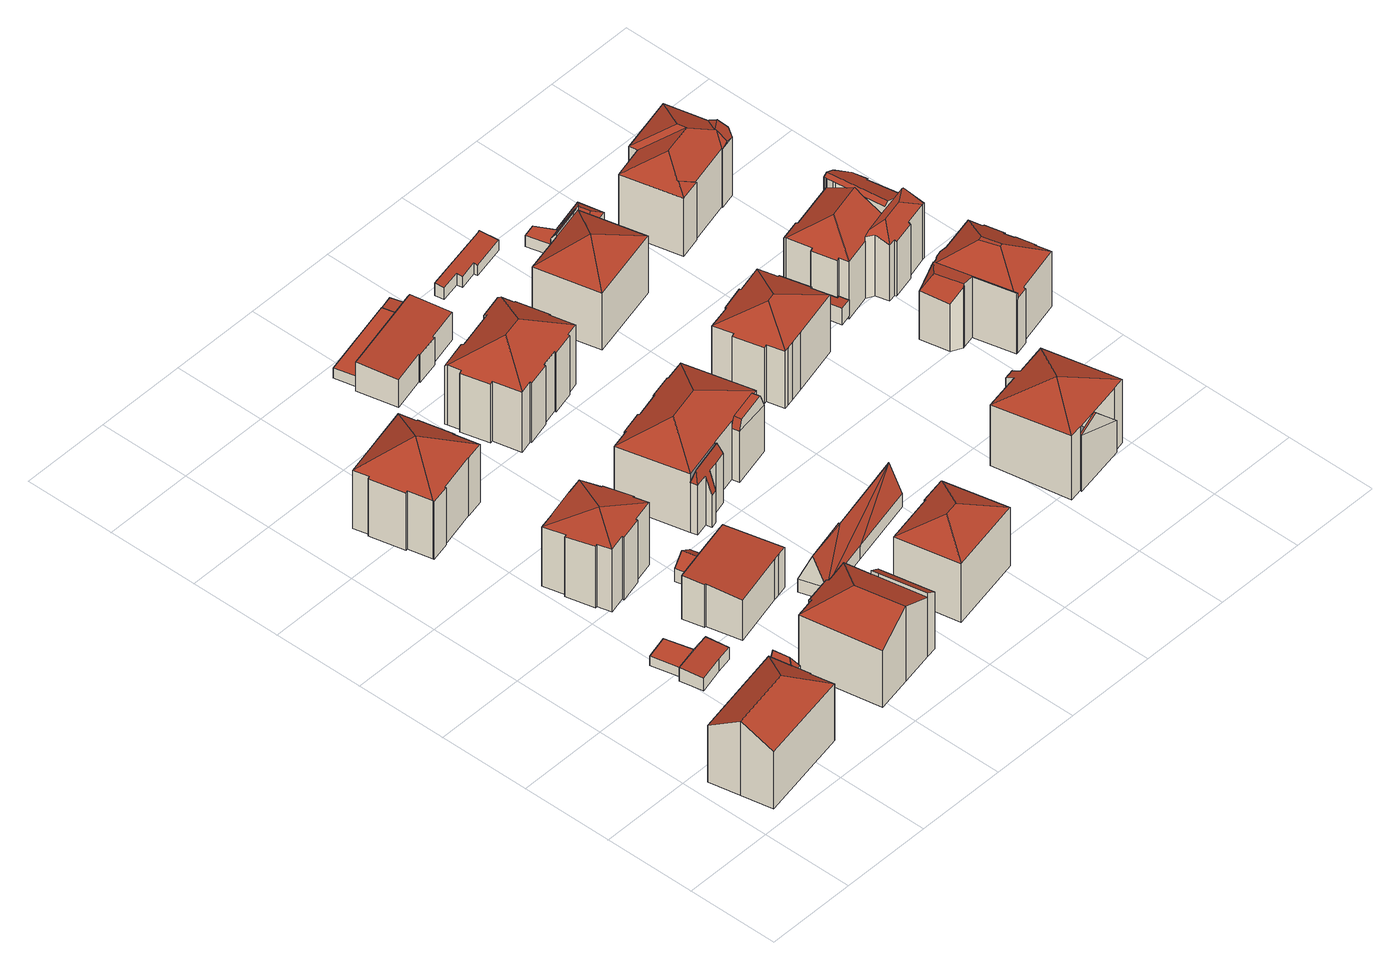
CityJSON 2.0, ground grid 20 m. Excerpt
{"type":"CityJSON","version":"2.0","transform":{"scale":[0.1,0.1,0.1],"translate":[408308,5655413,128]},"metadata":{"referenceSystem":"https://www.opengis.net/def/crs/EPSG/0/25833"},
"CityObjects":{
"building1":{"type":"Building","attributes":{"Dachtyp_tdc":"tdcHipAndGableRoof","Gemeindeschluessel":14612000,"Dachneigung":30.95,"QualitaetDacherkennung":58,"Geometrietyp2DReferenz":"3000","measuredHeight":18.2,"function":"31001_9998","roofType":"5000"},"geometry":[{"type":"Solid","lod":"2","boundaries":[[[[0,1,2,3]],[[1,4,5,2]],[[4,6,7,5]],[[6,8,9,7]],[[8,10,11,9]],[[10,12,13,11]],[[12,14,15,13]],[[14,16,17,15]],[[16,0,3,17]],[[12,10,8,6,4,1,18]],[[1,0,16,18]],[[16,14,12,18]],[[3,2,5,7,9,11,13,15,17]]]],"semantics":{"surfaces":[{"type":"WallSurface"},{"type":"RoofSurface"},{"type":"GroundSurface"}],"values":[[0,0,0,0,0,0,0,0,0,1,1,1,2]]}}]},
"building2":{"type":"Building","attributes":{"Dachtyp_tdc":"tdcFreeFormRoof","Gemeindeschluessel":14612000,"Dachneigung":61.49,"QualitaetDacherkennung":11,"Geometrietyp2DReferenz":"3000","measuredHeight":14.34,"function":"31001_9998","roofType":"5000"},"geometry":[{"type":"Solid","lod":"2","boundaries":[[[[19,20,21,2]],[[20,22,23,21]],[[22,24,7,23]],[[24,25,5,7]],[[25,19,2,5]],[[24,26,25]],[[26,24,22]],[[27,26,22,20]],[[27,20,19]],[[26,27,19,25]],[[2,21,23,7,5]]]],"semantics":{"surfaces":[{"type":"WallSurface"},{"type":"RoofSurface"},{"type":"GroundSurface"}],"values":[[0,0,0,0,0,1,1,1,0,1,2]]}}]},
"building3":{"type":"Building","attributes":{"Dachtyp_tdc":"tdcPolyFlatRoof","Gemeindeschluessel":14612000,"Dachneigung":0,"QualitaetDacherkennung":77,"Geometrietyp2DReferenz":"3000","measuredHeight":2.26,"function":"31001_9998","roofType":"1000"},"geometry":[{"type":"Solid","lod":"2","boundaries":[[[[28,29,30,31]],[[29,32,33,30]],[[32,34,35,33]],[[34,28,31,35]],[[34,32,29,28]],[[31,30,33,35]]]],"semantics":{"surfaces":[{"type":"WallSurface"},{"type":"RoofSurface"},{"type":"GroundSurface"}],"values":[[0,0,0,0,1,2]]}}]},
"building4":{"type":"Building","attributes":{"Dachtyp_tdc":"tdcPolyFlatRoof","Gemeindeschluessel":14612000,"Dachneigung":3.22,"QualitaetDacherkennung":68,"Geometrietyp2DReferenz":"3000","measuredHeight":3.27,"function":"31001_9998","roofType":"2100"},"geometry":[{"type":"Solid","lod":"2","boundaries":[[[[36,37,38,39]],[[37,40,41,38]],[[40,42,31,41]],[[42,43,44,31]],[[43,45,46,44]],[[45,47,48,46]],[[47,49,50,48]],[[49,36,39,50]],[[49,47,45,43,42,40,37,36]],[[39,38,41,31,44,46,48,50]]]],"semantics":{"surfaces":[{"type":"WallSurface"},{"type":"RoofSurface"},{"type":"GroundSurface"}],"values":[[0,0,0,0,0,0,0,0,1,2]]}}]},
"building5":{"type":"Building","attributes":{"Gemeindeschluessel":14612000,"Geometrietyp2DReferenz":"3000","function":"31001_9998","roofType":"9999"},"children":["building5-1","building5-2"]},
"building5-1":{"type":"BuildingPart","attributes":{"Dachtyp_tdc":"tdcPolyFlatRoof","Dachneigung":32.74,"QualitaetDacherkennung":41,"Geometrietyp2DReferenz":"3000","measuredHeight":15.56,"roofType":"2100"},"parents":["building5"],"geometry":[{"type":"MultiSurface","lod":"2","boundaries":[[[51,52,53,54,55]],[[56,57,58,59,60]],[[57,51,55,58]],[[57,56,52,51]],[[55,54,59,58]]],"semantics":{"surfaces":[{"type":"WallSurface"},{"type":"RoofSurface"},{"type":"GroundSurface"}],"values":[0,0,0,1,2]}}]},
"building5-2":{"type":"BuildingPart","attributes":{"Dachtyp_tdc":"tdcHipAndGableRoof","Dachneigung":29.36,"QualitaetDacherkennung":46,"Geometrietyp2DReferenz":"3000","measuredHeight":18.36,"roofType":"5000"},"parents":["building5"],"geometry":[{"type":"MultiSurface","lod":"2","boundaries":[[[61,62,63,64]],[[62,65,66,63]],[[65,67,68,66]],[[67,69,70,68]],[[69,71,72,70]],[[71,73,74,72]],[[73,75,76,74]],[[75,60,59,76]],[[53,61,64,54]],[[75,73,71,69,67,65,77]],[[65,62,61,77]],[[61,53,60,75,77]],[[64,63,66,68,70,72,74,76,59,54]]],"semantics":{"surfaces":[{"type":"WallSurface"},{"type":"RoofSurface"},{"type":"GroundSurface"}],"values":[0,0,0,0,0,0,0,0,0,1,1,1,2]}}]},
"building6":{"type":"Building","attributes":{"Gemeindeschluessel":14612000,"Geometrietyp2DReferenz":"3000","function":"31001_9998","roofType":"9999"},"children":["building6-1","building6-2"]},
"building6-1":{"type":"BuildingPart","attributes":{"Dachtyp_tdc":"tdcFreeFormRoof","Dachneigung":62.35,"QualitaetDacherkennung":6,"Geometrietyp2DReferenz":"3000","measuredHeight":10.61,"roofType":"5000"},"parents":["building6"],"geometry":[{"type":"MultiSurface","lod":"2","boundaries":[[[78,79,80,81]],[[79,82,83,80]],[[84,78,81,85]],[[82,79,86]],[[79,78,87,86]],[[78,84,87]],[[84,82,86,87]],[[81,80,83,85]]],"semantics":{"surfaces":[{"type":"WallSurface"},{"type":"RoofSurface"},{"type":"GroundSurface"}],"values":[0,0,0,1,1,1,1,2]}}]},
"building6-2":{"type":"BuildingPart","attributes":{"Dachtyp_tdc":"tdcTentRoof","Dachneigung":18.76,"QualitaetDacherkennung":50,"Geometrietyp2DReferenz":"3000","measuredHeight":17.16,"roofType":"3500"},"parents":["building6"],"geometry":[{"type":"MultiSurface","lod":"2","boundaries":[[[88,89,90,91]],[[89,92,93,90]],[[92,94,95,93]],[[94,96,97,95]],[[96,98,99,97]],[[98,100,101,99]],[[100,102,103,101]],[[102,104,105,103]],[[104,106,107,105]],[[106,108,109,107]],[[108,110,111,109]],[[110,112,113,111]],[[112,114,85,113]],[[114,84,85]],[[115,116,117,83]],[[116,118,119,117]],[[118,120,121,119]],[[120,88,91,121]],[[102,100,98,96,94,92,122]],[[112,110,108,106,104,102,122]],[[116,115,114,112,122]],[[92,89,88,120,118,116,122]],[[91,90,93,95,97,99,101,103,105,107,109,111,113,85,83,117,119,121]]],"semantics":{"surfaces":[{"type":"WallSurface"},{"type":"RoofSurface"},{"type":"GroundSurface"}],"values":[0,0,0,0,0,0,0,0,0,0,0,0,0,0,0,0,0,0,1,1,1,1,2]}}]},
"building7":{"type":"Building","attributes":{"Dachtyp_tdc":"tdcTentRoof","Gemeindeschluessel":14612000,"Dachneigung":31.93,"QualitaetDacherkennung":64,"Geometrietyp2DReferenz":"3000","measuredHeight":19.73,"function":"31001_9998","roofType":"3500"},"geometry":[{"type":"Solid","lod":"2","boundaries":[[[[123,124,125,126]],[[124,127,128,125]],[[127,129,130,128]],[[129,131,132,130]],[[131,133,134,132]],[[133,135,136,134]],[[135,137,138,136]],[[137,139,140,138]],[[139,141,142,140]],[[141,143,144,142]],[[143,145,146,144]],[[145,147,148,146]],[[147,149,150,148]],[[149,151,152,150]],[[151,153,154,152]],[[153,155,156,154]],[[155,123,126,156]],[[131,129,127,124,123,155,157]],[[143,141,139,137,135,133,131,157]],[[153,151,149,147,145,143,157]],[[155,153,157]],[[126,125,128,130,132,134,136,138,140,142,144,146,148,150,152,154,156]]]],"semantics":{"surfaces":[{"type":"WallSurface"},{"type":"RoofSurface"},{"type":"GroundSurface"}],"values":[[0,0,0,0,0,0,0,0,0,0,0,0,0,0,0,0,0,1,1,1,1,2]]}}]},
"building8":{"type":"Building","attributes":{"Dachtyp_tdc":"tdcPolyFlatRoof","Gemeindeschluessel":14612000,"Dachneigung":3.44,"QualitaetDacherkennung":75,"Geometrietyp2DReferenz":"3000","measuredHeight":10.72,"function":"31001_9998","roofType":"2100"},"geometry":[{"type":"Solid","lod":"2","boundaries":[[[[158,159,160,161]],[[159,162,163,160]],[[162,164,165,163]],[[164,166,167,165]],[[166,168,169,167]],[[168,170,171,169]],[[170,172,173,171]],[[172,174,175,173]],[[174,176,177,175]],[[176,158,161,177]],[[176,174,172,170,168,166,164,162,159,158]],[[161,160,163,165,167,169,171,173,175,177]]]],"semantics":{"surfaces":[{"type":"WallSurface"},{"type":"RoofSurface"},{"type":"GroundSurface"}],"values":[[0,0,0,0,0,0,0,0,0,0,1,2]]}}]},
"building9":{"type":"Building","attributes":{"Dachtyp_tdc":"tdcGableRoof","Gemeindeschluessel":14612000,"Dachneigung":37.37,"QualitaetDacherkennung":10,"Geometrietyp2DReferenz":"3000","measuredHeight":5.4,"function":"31001_9998","roofType":"3100"},"geometry":[{"type":"Solid","lod":"2","boundaries":[[[[178,179,180,181]],[[179,182,183,180]],[[182,184,185,183]],[[184,178,181,185]],[[182,179,186]],[[178,184,187]],[[179,178,187,186]],[[184,182,186,187]],[[181,180,183,185]]]],"semantics":{"surfaces":[{"type":"WallSurface"},{"type":"RoofSurface"},{"type":"GroundSurface"}],"values":[[0,0,0,0,0,0,1,1,2]]}}]},
"building10":{"type":"Building","attributes":{"Dachtyp_tdc":"tdcFreeFormRoof","Gemeindeschluessel":14612000,"Dachneigung":67.33,"QualitaetDacherkennung":5,"Geometrietyp2DReferenz":"3000","measuredHeight":10,"function":"31001_9998","roofType":"5000"},"geometry":[{"type":"Solid","lod":"2","boundaries":[[[[188,189,190,191]],[[189,192,193,190]],[[192,194,195,193]],[[194,196,197,195]],[[196,198,199,197]],[[198,200,201,199]],[[200,202,203,201]],[[202,204,205,203]],[[204,188,191,205]],[[206,207,208]],[[204,207,206]],[[204,209,207]],[[202,209,204]],[[209,202,200]],[[209,200,198]],[[207,209,198,196]],[[208,207,196,194]],[[194,206,208]],[[192,206,194]],[[189,206,192]],[[206,189,188]],[[206,188,204]],[[191,190,193,195,197,199,201,203,205]]]],"semantics":{"surfaces":[{"type":"WallSurface"},{"type":"RoofSurface"},{"type":"GroundSurface"}],"values":[[0,0,0,0,0,0,0,0,0,1,1,1,1,1,0,1,1,1,1,1,1,0,2]]}}]},
"building11":{"type":"Building","attributes":{"Dachtyp_tdc":"tdcHipRoof","Gemeindeschluessel":14612000,"Dachneigung":22.7,"QualitaetDacherkennung":65,"Geometrietyp2DReferenz":"3000","measuredHeight":17.43,"function":"31001_9998","roofType":"3200"},"geometry":[{"type":"Solid","lod":"2","boundaries":[[[[210,211,212,213]],[[211,214,215,212]],[[214,216,217,215]],[[216,218,219,217]],[[218,220,221,219]],[[220,222,223,221]],[[222,210,213,223]],[[214,211,224]],[[218,216,225]],[[211,210,222,220,218,225,224]],[[216,214,224,225]],[[213,212,215,217,219,221,223]]]],"semantics":{"surfaces":[{"type":"WallSurface"},{"type":"RoofSurface"},{"type":"GroundSurface"}],"values":[[0,0,0,0,0,0,0,1,1,1,1,2]]}}]},
"building12":{"type":"Building","attributes":{"Gemeindeschluessel":14612000,"Geometrietyp2DReferenz":"3000","function":"31001_9998","roofType":"9999"},"children":["building12-1","building12-2","building12-3"]},
"building12-1":{"type":"BuildingPart","attributes":{"Dachtyp_tdc":"tdcCutGableRoof","Dachneigung":0.017,"QualitaetDacherkennung":24,"Geometrietyp2DReferenz":"3000","measuredHeight":14.91,"roofType":"9999"},"parents":["building12"],"geometry":[{"type":"MultiSurface","lod":"2","boundaries":[[[226,227,228,229]],[[227,230,231,228]],[[230,232,233,231]],[[227,226,234,235,236]],[[230,227,236,237]],[[232,230,237,238,239]],[[237,236,235,238]],[[229,228,231,233]]],"semantics":{"surfaces":[{"type":"WallSurface"},{"type":"RoofSurface"},{"type":"GroundSurface"}],"values":[0,0,0,1,0,1,1,2]}}]},
"building12-2":{"type":"BuildingPart","attributes":{"Dachtyp_tdc":"tdcHipRoof","Dachneigung":28.35,"QualitaetDacherkennung":51,"Geometrietyp2DReferenz":"3000","measuredHeight":18.24,"roofType":"3200"},"parents":["building12"],"geometry":[{"type":"MultiSurface","lod":"2","boundaries":[[[240,241,242,243]],[[241,244,245,242]],[[244,246,247,245]],[[246,248,249,247]],[[248,250,251,249]],[[250,252,253,251]],[[252,254,226,229,253]],[[255,256,257,258,233,232]],[[259,260,261,262,263]],[[260,264,265,261]],[[264,266,267,265]],[[266,240,243,267]],[[260,259,268]],[[254,252,269]],[[259,256,255,239,234,254,269,268]],[[252,250,248,246,244,241,240,266,264,260,268,269]],[[243,242,245,247,249,251,253,229,233,258,262,261,265,267]]],"semantics":{"surfaces":[{"type":"WallSurface"},{"type":"RoofSurface"},{"type":"GroundSurface"}],"values":[0,0,0,0,0,0,0,0,0,0,0,0,1,1,1,1,2]}}]},
"building12-3":{"type":"BuildingPart","attributes":{"Dachtyp_tdc":"tdcFreeFormRoof","Dachneigung":74.29,"QualitaetDacherkennung":25,"Geometrietyp2DReferenz":"3000","measuredHeight":15.08,"roofType":"5000"},"parents":["building12"],"geometry":[{"type":"MultiSurface","lod":"2","boundaries":[[[270,271,272,273]],[[271,274,275,272]],[[274,276,277,275]],[[276,278,279,277]],[[278,280,281,279]],[[280,263,262,281]],[[257,282,283,258]],[[282,270,273,283]],[[263,280,284]],[[280,278,276,274,271,270,282,285,284]],[[282,257,285]],[[257,263,284,285]],[[273,272,275,277,279,281,262,258,283]]],"semantics":{"surfaces":[{"type":"WallSurface"},{"type":"RoofSurface"},{"type":"GroundSurface"}],"values":[0,0,0,0,0,0,0,0,1,1,1,1,2]}}]},
"building13":{"type":"Building","attributes":{"Dachtyp_tdc":"tdcHipRoof","Gemeindeschluessel":14612000,"Dachneigung":29.51,"QualitaetDacherkennung":53,"Geometrietyp2DReferenz":"3000","measuredHeight":19.03,"function":"31001_9998","roofType":"3200"},"geometry":[{"type":"Solid","lod":"2","boundaries":[[[[286,287,288,289]],[[287,290,291,288]],[[290,292,293,291]],[[292,294,295,293]],[[294,296,297,295]],[[296,298,299,297]],[[298,300,301,299]],[[300,302,303,301]],[[302,304,305,303]],[[304,306,307,305]],[[306,308,309,307]],[[308,310,311,309]],[[304,302,300,298,296,294,312]],[[313,314,315,316,317,318,319]],[[294,292,290,287,286,320,321,322,323,313,319,312]],[[318,324,325,326,310,308,306,304,312,319]],[[311,327,328,329,330,331,332,333,334,335,336,337,338,339,289,288,291,293,295,297,299,301,303,305,307,309]],[[310,326,327,311]],[[326,325,328,327]],[[325,324,329,328]],[[324,318,330,329]],[[318,317,331,330]],[[317,316,332,331]],[[316,315,333,332]],[[315,314,334,333]],[[314,313,335,334]],[[313,323,336,335]],[[323,322,337,336]],[[322,321,338,337]],[[321,320,339,338]],[[320,286,289,339]]]],"semantics":{"surfaces":[{"type":"WallSurface"},{"type":"RoofSurface"},{"type":"GroundSurface"}],"values":[[0,0,0,0,0,0,0,0,0,0,0,0,1,1,1,1,2,0,0,0,0,0,0,0,0,0,0,0,0,0,0]]}}]},
"building14":{"type":"Building","attributes":{"Dachtyp_tdc":"tdcPolyFlatRoof","Gemeindeschluessel":14612000,"Dachneigung":2.67,"QualitaetDacherkennung":52,"Geometrietyp2DReferenz":"3000","measuredHeight":7.2,"function":"31001_9998","roofType":"2100"},"geometry":[{"type":"Solid","lod":"2","boundaries":[[[[340,341,342,343]],[[341,344,345,342]],[[344,346,347,345]],[[346,348,349,347]],[[348,350,351,349]],[[348,346,344,341,340,352,353,354,355,350]],[[351,356,357,358,359,343,342,345,347,349]],[[350,355,356,351]],[[355,354,357,356]],[[354,353,358,357]],[[353,352,359,358]],[[352,340,343,359]]]],"semantics":{"surfaces":[{"type":"WallSurface"},{"type":"RoofSurface"},{"type":"GroundSurface"}],"values":[[0,0,0,0,0,1,2,0,0,0,0,0]]}}]},
"building15":{"type":"Building","attributes":{"Dachtyp_tdc":"tdcPolyFlatRoof","Gemeindeschluessel":14612000,"Dachneigung":2.77,"QualitaetDacherkennung":76,"Geometrietyp2DReferenz":"3000","measuredHeight":2.63,"function":"31001_9998","roofType":"2100"},"geometry":[{"type":"Solid","lod":"2","boundaries":[[[[360,361,362,363]],[[361,364,365,362]],[[364,366,367,365]],[[366,360,363,367]],[[366,364,361,360]],[[363,362,365,367]]]],"semantics":{"surfaces":[{"type":"WallSurface"},{"type":"RoofSurface"},{"type":"GroundSurface"}],"values":[[0,0,0,0,1,2]]}}]},
"building16":{"type":"Building","attributes":{"Dachtyp_tdc":"tdcPolyFlatRoof","Gemeindeschluessel":14612000,"Dachneigung":2.94,"QualitaetDacherkennung":83,"Geometrietyp2DReferenz":"3000","measuredHeight":2.66,"function":"31001_9998","roofType":"2100"},"geometry":[{"type":"Solid","lod":"2","boundaries":[[[[366,368,365,367]],[[368,369,370,365]],[[369,371,372,370]],[[371,373,374,372]],[[373,366,367,374]],[[373,371,369,368,366]],[[367,365,370,372,374]]]],"semantics":{"surfaces":[{"type":"WallSurface"},{"type":"RoofSurface"},{"type":"GroundSurface"}],"values":[[0,0,0,0,0,1,2]]}}]},
"building17":{"type":"Building","attributes":{"Dachtyp_tdc":"tdcPolyFlatRoof","Gemeindeschluessel":14612000,"Dachneigung":7.98,"QualitaetDacherkennung":61,"Geometrietyp2DReferenz":"3000","measuredHeight":3.06,"function":"31001_9998","roofType":"2100"},"geometry":[{"type":"Solid","lod":"2","boundaries":[[[[375,376,377,378]],[[376,379,380,377]],[[379,381,382,380]],[[381,383,384,382]],[[383,385,386,384]],[[385,387,388,386]],[[387,389,390,388]],[[389,391,392,390]],[[391,393,394,392]],[[393,375,378,394]],[[393,391,389,387,385,383,381,379,376,375]],[[378,377,380,382,384,386,388,390,392,394]]]],"semantics":{"surfaces":[{"type":"WallSurface"},{"type":"RoofSurface"},{"type":"GroundSurface"}],"values":[[0,0,0,0,0,0,0,0,0,0,1,2]]}}]},
"building18":{"type":"Building","attributes":{"Gemeindeschluessel":14612000,"Geometrietyp2DReferenz":"3000","function":"31001_9998","roofType":"9999"},"children":["building18-1","building18-2"]},
"building18-1":{"type":"BuildingPart","attributes":{"Dachtyp_tdc":"tdcTentRoof","Dachneigung":29.77,"QualitaetDacherkennung":50,"Geometrietyp2DReferenz":"3000","measuredHeight":18.13,"roofType":"3500"},"parents":["building18"],"geometry":[{"type":"MultiSurface","lod":"2","boundaries":[[[395,396,397,398]],[[396,399,400,397]],[[399,401,402,400]],[[403,395,398,404]],[[395,403,405]],[[396,395,405]],[[399,396,405]],[[403,401,399,405]],[[398,397,400,402,404]]],"semantics":{"surfaces":[{"type":"WallSurface"},{"type":"RoofSurface"},{"type":"GroundSurface"}],"values":[0,0,0,0,1,1,1,1,2]}}]},
"building18-2":{"type":"BuildingPart","attributes":{"Dachtyp_tdc":"tdcPolyFlatRoof","Dachneigung":58.97,"QualitaetDacherkennung":17,"Geometrietyp2DReferenz":"3000","measuredHeight":14.84,"roofType":"2100"},"parents":["building18"],"geometry":[{"type":"MultiSurface","lod":"2","boundaries":[[[406,407,408,402,401]],[[407,409,410,408]],[[409,411,403,404,410]],[[411,409,407,406]],[[402,408,410,404]]],"semantics":{"surfaces":[{"type":"WallSurface"},{"type":"RoofSurface"},{"type":"GroundSurface"}],"values":[0,0,0,1,2]}}]},
"building19":{"type":"Building","attributes":{"Dachtyp_tdc":"tdcHipRoof","Gemeindeschluessel":14612000,"Dachneigung":25.61,"QualitaetDacherkennung":62,"Geometrietyp2DReferenz":"3000","measuredHeight":17.4,"function":"31001_9998","roofType":"3200"},"geometry":[{"type":"Solid","lod":"2","boundaries":[[[[412,413,414,415]],[[413,416,417,414]],[[416,418,419,417]],[[418,420,421,419]],[[420,422,423,421]],[[422,424,425,423]],[[424,426,427,425]],[[426,428,429,427]],[[428,430,431,429]],[[430,432,433,431]],[[432,434,435,433]],[[434,436,437,435]],[[436,438,439,437]],[[438,440,441,439]],[[440,442,443,441]],[[442,444,445,443]],[[444,446,447,445]],[[446,448,449,447]],[[448,412,415,449]],[[444,442,440,438,436,434,450]],[[426,424,422,420,418,416,451]],[[434,432,430,428,426,451,450]],[[416,413,412,448,446,444,450,451]],[[415,414,417,419,421,423,425,427,429,431,433,435,437,439,441,443,445,447,449]]]],"semantics":{"surfaces":[{"type":"WallSurface"},{"type":"RoofSurface"},{"type":"GroundSurface"}],"values":[[0,0,0,0,0,0,0,0,0,0,0,0,0,0,0,0,0,0,0,1,1,1,1,2]]}}]},
"building20":{"type":"Building","attributes":{"Gemeindeschluessel":14612000,"Geometrietyp2DReferenz":"3000","function":"31001_9998","roofType":"9999"},"children":["building20-1","building20-2"]},
"building20-1":{"type":"BuildingPart","attributes":{"Dachtyp_tdc":"tdcTentRoof","Dachneigung":26.75,"QualitaetDacherkennung":45,"Geometrietyp2DReferenz":"3000","measuredHeight":19.16,"roofType":"3500"},"parents":["building20"],"geometry":[{"type":"MultiSurface","lod":"2","boundaries":[[[452,453,454,455]],[[453,456,457,454]],[[456,458,459,457]],[[458,460,461,459]],[[460,462,463,461]],[[462,464,465,463]],[[464,466,465]],[[467,468,469]],[[467,470,471,468]],[[470,472,473,471]],[[472,452,455,473]],[[460,458,456,453,452,472,474]],[[462,460,474]],[[470,467,464,462,474]],[[472,470,474]],[[455,454,457,459,461,463,465,468,471,473]]],"semantics":{"surfaces":[{"type":"WallSurface"},{"type":"RoofSurface"},{"type":"GroundSurface"}],"values":[0,0,0,0,0,0,0,0,0,0,0,1,1,1,1,2]}}]},
"building20-2":{"type":"BuildingPart","attributes":{"Dachtyp_tdc":"tdcGableRoof","Dachneigung":46.56,"QualitaetDacherkennung":3,"Geometrietyp2DReferenz":"3000","measuredHeight":15.4,"roofType":"3100"},"parents":["building20"],"geometry":[{"type":"MultiSurface","lod":"2","boundaries":[[[466,475,476,465]],[[475,477,478,476]],[[477,469,468,478]],[[477,475,479]],[[475,466,480,479]],[[469,477,479,480]],[[465,476,478,468]]],"semantics":{"surfaces":[{"type":"WallSurface"},{"type":"RoofSurface"},{"type":"GroundSurface"}],"values":[0,0,0,0,1,1,2]}}]},
"building21":{"type":"Building","attributes":{"Dachtyp_tdc":"tdcPolyFlatRoof","Gemeindeschluessel":14612000,"Dachneigung":0,"QualitaetDacherkennung":54,"Geometrietyp2DReferenz":"3000","measuredHeight":2.69,"function":"31001_9998","roofType":"1000"},"geometry":[{"type":"Solid","lod":"2","boundaries":[[[[481,482,483,484]],[[482,485,486,483]],[[485,487,488,486]],[[487,489,490,488]],[[489,481,484,490]],[[489,487,485,482,481]],[[484,483,486,488,490]]]],"semantics":{"surfaces":[{"type":"WallSurface"},{"type":"RoofSurface"},{"type":"GroundSurface"}],"values":[[0,0,0,0,0,1,2]]}}]},
"building22":{"type":"Building","attributes":{"Dachtyp_tdc":"tdcPolyFlatRoof","Gemeindeschluessel":14612000,"Dachneigung":4.1,"QualitaetDacherkennung":64,"Geometrietyp2DReferenz":"3000","measuredHeight":4.14,"function":"31001_9998","roofType":"2100"},"geometry":[{"type":"Solid","lod":"2","boundaries":[[[[491,492,493,494]],[[492,495,496,493]],[[495,497,498,496]],[[497,499,500,498]],[[499,501,502,500]],[[501,491,494,502]],[[501,499,497,495,492,491]],[[494,493,496,498,500,502]]]],"semantics":{"surfaces":[{"type":"WallSurface"},{"type":"RoofSurface"},{"type":"GroundSurface"}],"values":[[0,0,0,0,0,0,1,2]]}}]},
"building23":{"type":"Building","attributes":{"Dachtyp_tdc":"tdcHipRoof","Gemeindeschluessel":14612000,"Dachneigung":12.99,"QualitaetDacherkennung":21,"Geometrietyp2DReferenz":"3000","measuredHeight":4.55,"function":"31001_9998","roofType":"3200"},"geometry":[{"type":"Solid","lod":"2","boundaries":[[[[503,489,504,505]],[[489,487,506,504]],[[487,507,508,506]],[[507,509,510,508]],[[509,503,505,510]],[[507,487,511]],[[503,509,512]],[[487,489,503,512,511]],[[509,507,511,512]],[[505,504,506,508,510]]]],"semantics":{"surfaces":[{"type":"WallSurface"},{"type":"RoofSurface"},{"type":"GroundSurface"}],"values":[[0,0,0,0,0,1,1,1,1,2]]}}]},
"building24":{"type":"Building","attributes":{"Gemeindeschluessel":14612000,"Geometrietyp2DReferenz":"3000","function":"31001_9998","roofType":"9999"},"children":["building24-1","building24-2"]},
"building24-1":{"type":"BuildingPart","attributes":{"Dachtyp_tdc":"tdcFreeFormRoof","Dachneigung":59.38,"QualitaetDacherkennung":23,"Geometrietyp2DReferenz":"3000","measuredHeight":15.33,"roofType":"5000"},"parents":["building24"],"geometry":[{"type":"MultiSurface","lod":"2","boundaries":[[[513,514,515,516]],[[514,517,518,515]],[[517,519,520,518]],[[519,521,522,520]],[[521,523,524,522]],[[523,525,526,524]],[[525,527,528,526]],[[527,529,530,531,528]],[[532,513,516,533,534]],[[527,525,523,535]],[[523,521,519,517,535]],[[517,514,513,532,529,527,535]],[[516,515,518,520,522,524,526,528,531,536,533]]],"semantics":{"surfaces":[{"type":"WallSurface"},{"type":"RoofSurface"},{"type":"GroundSurface"}],"values":[0,0,0,0,0,0,0,0,0,1,1,1,2]}}]},
"building24-2":{"type":"BuildingPart","attributes":{"Dachtyp_tdc":"tdcCutTentRoof","Dachneigung":32.64,"QualitaetDacherkennung":55,"Geometrietyp2DReferenz":"3000","measuredHeight":17.62,"roofType":"9999"},"parents":["building24"],"geometry":[{"type":"MultiSurface","lod":"2","boundaries":[[[537,538,539,540]],[[538,541,542,539]],[[541,543,544,542]],[[543,545,546,544]],[[545,547,548,546]],[[547,549,550,548]],[[549,551,552,550]],[[551,553,554,552]],[[553,555,556,554]],[[555,557,558,556]],[[557,559,560,558]],[[559,561,562,560]],[[561,563,564,562]],[[563,565,566,564]],[[565,567,568,566]],[[567,534,533,568]],[[530,569,570,531]],[[569,537,540,570]],[[545,543,541,538,537,569,571,572]],[[563,561,559,557,555,553,551,549,547,545,572,573]],[[574,534,567,565,563,573,575]],[[569,530,574,575,571]],[[575,573,572,571]],[[540,539,542,544,546,548,550,552,554,556,558,560,562,564,566,568,533,536,531,570]]],"semantics":{"surfaces":[{"type":"WallSurface"},{"type":"RoofSurface"},{"type":"GroundSurface"}],"values":[0,0,0,0,0,0,0,0,0,0,0,0,0,0,0,0,0,0,1,1,1,1,1,2]}}]},
"building25":{"type":"Building","attributes":{"Gemeindeschluessel":14612000,"Geometrietyp2DReferenz":"3000","function":"31001_9998","roofType":"9999"},"children":["building25-1","building25-2","building25-3"]},
"building25-1":{"type":"BuildingPart","attributes":{"Dachtyp_tdc":"tdcFreeFormRoof","Dachneigung":28.6,"QualitaetDacherkennung":40,"Geometrietyp2DReferenz":"3000","measuredHeight":17.03,"roofType":"5000"},"parents":["building25"],"geometry":[{"type":"MultiSurface","lod":"2","boundaries":[[[576,577,578,579]],[[577,580,581,578]],[[580,582,583,581]],[[582,584,585,583]],[[584,586,587,585]],[[586,588,589,587]],[[588,590,591,589]],[[590,592,593,591]],[[592,594,595,593]],[[596,576,579,597,598]],[[599,600,601,594,592,590,588,586,584,582,580,577]],[[577,576,596,602,603,604,605,599]],[[579,578,581,583,585,587,589,591,593,595,606,607,608,609,597]]],"semantics":{"surfaces":[{"type":"WallSurface"},{"type":"RoofSurface"},{"type":"GroundSurface"}],"values":[0,0,0,0,0,0,0,0,0,0,1,1,2]}}]},
"building25-2":{"type":"BuildingPart","attributes":{"Dachtyp_tdc":"tdcHipAndGableRoof","Dachneigung":28.58,"QualitaetDacherkennung":63,"Geometrietyp2DReferenz":"3000","measuredHeight":17.52,"roofType":"5000"},"parents":["building25"],"geometry":[{"type":"MultiSurface","lod":"2","boundaries":[[[610,598,597,611]],[[612,613,614,615]],[[613,616,617,614]],[[616,618,619,617]],[[618,620,621,619]],[[620,622,623,621]],[[622,624,625,623]],[[624,626,627,625]],[[626,628,629,627]],[[628,610,611,629]],[[624,622,620,618,616,613,630]],[[613,612,631,632,604,633,630]],[[633,602,598,610,628,626,624,630]],[[611,597,609,608,634,615,614,617,619,621,623,625,627,629]]],"semantics":{"surfaces":[{"type":"WallSurface"},{"type":"RoofSurface"},{"type":"GroundSurface"}],"values":[0,0,0,0,0,0,0,0,0,0,1,1,1,2]}}]},
"building25-3":{"type":"BuildingPart","attributes":{"Dachtyp_tdc":"tdcHipRoof","Dachneigung":40.3,"QualitaetDacherkennung":27,"Geometrietyp2DReferenz":"3000","measuredHeight":16.09,"roofType":"3200"},"parents":["building25"],"geometry":[{"type":"MultiSurface","lod":"2","boundaries":[[[635,636,637,638]],[[636,639,640,637]],[[639,641,642,640]],[[641,643,612,615,642]],[[644,645,646,595,594]],[[645,647,648,646]],[[647,649,650,648]],[[649,651,652,650]],[[651,635,638,652]],[[653,643,641,639,654]],[[647,645,644,655,656]],[[639,636,635,651,649,647,656,654]],[[655,600,657,658,653,654,656]],[[638,637,640,642,615,634,608,607,606,595,646,648,650,652]]],"semantics":{"surfaces":[{"type":"WallSurface"},{"type":"RoofSurface"},{"type":"GroundSurface"}],"values":[0,0,0,0,0,0,0,0,0,1,1,1,1,2]}}]},
"building26":{"type":"Building","attributes":{"Dachtyp_tdc":"tdcFreeFormRoof","Gemeindeschluessel":14612000,"Dachneigung":26.1,"QualitaetDacherkennung":68,"Geometrietyp2DReferenz":"3000","measuredHeight":17.41,"function":"31001_9998","roofType":"5000"},"geometry":[{"type":"Solid","lod":"2","boundaries":[[[[659,660,661,662]],[[663,664,659,662,665]],[[666,667,663,665,668]],[[669,670,671,672,673,674,675,676,677,678,679,680,681]],[[665,662,670,669]],[[662,661,671,670]],[[661,682,672,671]],[[682,683,673,672]],[[683,684,674,673]],[[684,685,675,674]],[[685,686,676,675]],[[686,687,677,676]],[[687,688,678,677]],[[688,689,679,678]],[[689,690,680,679]],[[690,668,681,680]],[[668,665,669,681]],[[666,668,690]],[[667,666,690,689]],[[691,692,693,664,663,667,689,688]],[[694,691,688,687]],[[694,687,686]],[[695,692,691,694,686,685]],[[695,685,684]],[[693,692,695,684,683]],[[660,659,664,693,683,682]],[[660,682,661]]]],"semantics":{"surfaces":[{"type":"RoofSurface"},{"type":"GroundSurface"},{"type":"WallSurface"}],"values":[[0,0,0,1,2,2,2,2,2,2,2,2,2,2,2,2,2,0,0,0,0,2,0,2,0,0,0]]}}]}
},
"vertices":[
[0,140,183],[208,180,183],[208,180,43],[0,140,43],[217,131,183],[217,131,43],[219,132,181],[219,132,43],[226,95,181],[226,95,43],[223,94,183],[223,94,43],[233,44,183],[233,44,43],[27,5,183],[27,5,43],[14,73,225],[14,73,43],[152,100,225],
[208,180,160],[236,185,160],[236,185,43],[245,137,160],[245,137,43],[219,132,160],[217,131,160],[228,148,186],[222,183,186],
[176,361,61],[161,425,61],[161,425,38],[176,361,38],[212,438,61],[212,438,38],[228,375,61],[228,375,38],
[232,323,68],[177,309,68],[177,309,38],[232,323,38],[167,359,71],[167,359,38],[176,361,71],[222,371,71],[222,371,38],[237,374,71],[237,374,38],[258,378,71],[258,378,38],[268,330,68],[268,330,38],
[538,77,175],[515,73,191],[515,73,180],[515,73,35],[538,77,35],[492,189,190],[515,193,175],[515,193,35],[492,189,35],[492,189,181],
[440,59,219],[362,44,174],[362,44,35],[440,59,35],[330,218,175],[330,218,35],[374,226,176],[374,226,35],[373,232,173],[373,232,35],[431,243,175],[431,243,35],[432,236,179],[432,236,35],[481,246,181],[481,246,35],[419,164,219],
[232,737,118],[301,753,118],[301,753,20],[232,737,20],[303,746,118],[303,746,20],[234,729,118],[234,729,20],[298,749,126],[237,734,126],
[367,648,170],[363,647,172],[363,647,20],[367,648,20],[370,615,174],[370,615,20],[322,603,174],[322,603,20],[322,599,173],[322,599,20],[272,587,173],[272,587,20],[271,591,174],[271,591,20],[234,582,174],[234,582,20],[227,612,172],[227,612,20],[222,611,171],[222,611,20],[207,672,166],[207,672,20],[212,673,168],[212,673,20],[200,721,165],[200,721,20],[234,729,165],[303,746,165],[337,754,165],[337,754,20],[348,710,168],[348,710,20],[352,711,166],[352,711,20],[287,661,191],
[258,1076,163],[263,1077,160],[263,1077,21],[258,1076,21],[280,1003,160],[280,1003,21],[276,1003,163],[276,1003,21],[288,949,163],[288,949,21],[248,940,163],[248,940,21],[247,941,164],[247,941,21],[163,921,163],[163,921,21],[164,919,162],[164,919,21],[122,910,162],[122,910,21],[121,912,164],[121,912,21],[110,964,164],[110,964,21],[106,963,161],[106,963,21],[88,1039,161],[88,1039,21],[92,1040,164],[92,1040,21],[84,1073,164],[84,1073,21],[250,1112,163],[250,1112,21],[184,1011,218],
[299,472,134],[382,492,134],[382,492,27],[299,472,27],[437,505,134],[437,505,27],[447,507,134],[447,507,27],[483,390,126],[483,390,27],[462,385,126],[462,385,27],[448,382,126],[448,382,27],[330,353,126],[330,353,27],[313,427,131],[313,427,27],[310,427,131],[310,427,27],
[382,492,52],[368,552,52],[368,552,21],[382,492,21],[423,565,53],[423,565,21],[437,505,53],[437,505,21],[394,558,75],[408,498,75],
[491,366,58],[517,372,58],[517,372,26],[491,366,26],[531,375,58],[531,375,26],[617,395,58],[617,395,26],[618,393,58],[618,393,26],[769,428,58],[769,428,26],[782,376,58],[782,376,26],[630,340,58],[630,340,26],[508,311,58],[508,311,26],[500,338,126],[597,360,123],[595,361,126],[775,402,123],
[766,268,169],[766,265,170],[766,265,29],[766,268,29],[794,126,173],[794,126,29],[626,93,173],[626,93,29],[599,232,170],[599,232,29],[709,254,170],[709,254,29],[709,257,169],[709,257,29],[713,184,203],[682,178,203],
[727,679,130],[731,663,130],[731,663,17],[727,679,17],[641,641,143],[641,641,17],[637,657,143],[637,657,17],[714,676,160],[712,675,166],[716,659,166],[649,643,166],[646,659,166],[643,659,160],
[541,797,156],[542,793,158],[542,793,17],[541,797,17],[598,807,158],[598,807,17],[597,810,156],[597,810,17],[647,822,156],[647,822,17],[648,819,158],[648,819,17],[691,829,158],[691,829,17],[727,679,160],[637,657,160],[577,643,160],[577,643,139],[577,643,17],[485,620,160],[449,771,158],[449,771,17],[485,620,17],[485,620,139],[492,781,158],[492,781,17],[491,785,156],[491,785,17],[546,716,199],[621,734,199],
[553,620,138],[532,615,139],[532,615,17],[553,620,17],[535,603,94],[535,603,17],[521,599,94],[521,599,17],[518,612,138],[518,612,17],[489,605,139],[489,605,17],[581,627,139],[581,627,17],[495,614,167],[571,633,168],
[521,1005,162],[522,1002,160],[522,1002,15],[521,1005,15],[471,990,160],[471,990,15],[470,993,162],[470,993,15],[440,985,162],[440,985,15],[426,1044,162],[426,1044,15],[420,1043,159],[420,1043,15],[405,1104,159],[405,1104,15],[410,1105,162],[410,1105,15],[404,1132,162],[404,1132,15],[402,1138,158],[402,1138,15],[463,1153,158],[463,1153,15],[464,1147,162],[464,1147,15],[498,1077,205],[636,1032,162],[624,1086,161],[628,1087,159],[611,1156,159],[607,1155,161],[601,1181,161],[545,1088,205],[559,1014,162],[559,1010,160],[609,1022,160],[608,1025,162],[599,1187,158],[547,1174,158],[549,1168,162],[549,1168,15],[547,1174,15],[599,1187,15],[601,1181,15],[607,1155,15],[611,1156,15],[628,1087,15],[624,1086,15],[636,1032,15],[608,1025,15],[609,1022,15],[559,1010,15],[559,1014,15],
[452,1245,84],[378,1227,84],[378,1227,16],[452,1245,16],[358,1313,88],[358,1313,16],[372,1316,88],[372,1316,16],[548,1358,88],[548,1358,16],[554,1359,88],[554,1359,16],[452,1242,84],[504,1254,84],[503,1257,84],[574,1274,84],[574,1274,16],[503,1257,16],[504,1254,16],[452,1242,16],
[372,1316,38],[360,1369,36],[360,1369,12],[372,1316,12],[536,1411,36],[536,1411,12],[548,1358,38],[548,1358,12],
[536,1411,35],[566,1418,35],[566,1418,12],[579,1365,38],[579,1365,12],[554,1359,38],[554,1359,12],
[736,1359,33],[734,1367,35],[734,1367,8],[736,1359,8],[694,1358,34],[694,1358,8],[692,1370,36],[692,1370,8],[649,1361,36],[649,1361,8],[645,1381,39],[645,1381,8],[687,1390,39],[687,1390,8],[794,1412,39],[794,1412,8],[801,1414,39],[801,1414,8],[810,1375,33],[810,1375,8],
[902,1098,153],[736,1059,153],[736,1059,13],[902,1098,13],[703,1198,153],[703,1198,13],[789,1218,153],[789,1218,13],[869,1237,153],[869,1237,13],[805,1149,194],
[789,1218,161],[786,1228,145],[786,1228,13],[867,1247,145],[867,1247,13],[869,1237,161],
[912,887,149],[913,883,150],[913,883,12],[912,887,12],[972,898,150],[972,898,12],[982,856,151],[982,856,12],[986,857,149],[986,857,12],[1002,793,150],[1002,793,12],[998,792,152],[998,792,12],[1007,753,152],[1007,753,12],[899,727,152],[899,727,12],[870,720,152],[870,720,12],[854,716,152],[854,716,12],[843,714,152],[843,714,12],[834,751,152],[834,751,12],[828,750,149],[828,750,12],[812,814,148],[812,814,12],[817,815,151],[817,815,12],[807,858,150],[807,858,12],[860,870,150],[860,870,12],[859,873,149],[859,873,12],[894,801,186],[915,806,186],
[1056,353,166],[1053,371,157],[1053,371,17],[1056,353,17],[1075,375,157],[1075,375,17],[1078,357,166],[1078,357,17],[1146,370,166],[1146,370,17],[1177,201,174],[1177,201,17],[1151,196,174],[1151,196,17],[1151,196,96],[1034,174,174],[1034,174,17],[1034,174,155],[1006,169,174],[1006,169,17],[975,338,166],[975,338,17],[1076,269,209],
[1152,192,96],[1152,192,17],[1034,170,155],[1034,170,17],[1082,179,171],[1082,183,171],
[863,1291,36],[848,1346,36],[848,1346,9],[863,1291,9],[876,1353,36],[876,1353,9],[897,1315,36],[897,1315,9],[900,1300,36],[900,1300,9],
[1057,858,53],[1077,863,52],[1077,863,12],[1057,858,12],[1090,810,52],[1090,810,12],[1095,812,51],[1095,812,12],[1100,791,51],[1100,791,12],[1074,785,53],[1074,785,12],
[909,1261,36],[900,1300,5],[909,1261,5],[897,1315,5],[975,1334,37],[975,1334,5],[988,1281,36],[988,1281,5],[958,1316,50],[964,1292,50],
[1233,507,153],[1212,595,153],[1212,595,5],[1233,507,5],[1184,589,159],[1184,589,5],[1181,588,154],[1181,588,5],[1158,599,121],[1158,599,5],[1145,661,124],[1145,661,5],[1145,663,122],[1145,663,5],[1194,673,153],[1194,673,5],[1196,673,152],[1196,673,140],[1196,673,5],[1236,507,152],[1236,507,5],[1236,507,138],[1169,648,159],[1235,511,5],
[1212,683,140],[1222,690,137],[1222,690,5],[1212,683,5],[1236,694,137],[1236,694,5],[1249,691,141],[1249,691,5],[1328,709,141],[1328,709,5],[1334,681,141],[1334,681,5],[1340,682,137],[1340,682,5],[1350,640,137],[1350,640,5],[1344,638,141],[1344,638,5],[1349,618,141],[1349,618,5],[1354,619,137],[1354,619,5],[1364,578,137],[1364,578,5],[1359,577,141],[1359,577,5],[1367,543,141],[1367,543,5],[1264,518,140],[1264,518,5],[1265,514,138],[1265,514,5],[1195,679,140],[1195,679,5],[1270,632,180],[1281,634,180],[1289,592,182],[1235,511,140],[1282,590,182],
[1215,956,170],[1224,957,175],[1224,957,5],[1215,956,5],[1243,960,165],[1243,960,5],[1247,958,163],[1247,958,5],[1274,942,149],[1274,942,5],[1282,911,147],[1282,911,5],[1277,909,150],[1277,909,5],[1293,842,146],[1293,842,5],[1297,843,143],[1297,843,5],[1298,839,143],[1298,839,5],[1215,951,170],[1215,951,5],[1215,951,146],[1241,825,175],[1266,831,161],[1294,838,145],[1221,906,170],[1223,889,170],[1225,871,170],[1231,823,170],[1294,838,5],[1241,825,5],[1231,823,5],[1223,889,5],
[1114,927,146],[1114,927,5],[1159,806,145],[1100,791,145],[1100,791,5],[1159,806,5],[1095,812,145],[1095,812,5],[1090,810,142],[1090,810,5],[1077,863,143],[1077,863,5],[1082,864,146],[1082,864,5],[1070,916,146],[1070,916,5],[1069,921,143],[1069,921,5],[1113,932,143],[1113,932,5],[1146,870,180],[1174,809,145],[1231,823,145],[1223,889,180],[1174,809,5],
[1201,768,138],[1200,772,141],[1200,772,5],[1201,768,5],[1183,768,142],[1183,768,5],[1176,797,155],[1176,797,5],[1159,806,156],[1298,839,159],[1308,798,140],[1308,798,5],[1303,797,141],[1303,797,5],[1251,784,142],[1251,784,5],[1252,780,138],[1252,780,5],[1174,809,161],[1209,803,166],[1294,838,161],[1260,815,166],[1241,825,161],[1231,823,161],
[1141,1221,176],[1137,1240,176],[1060,1287,144],[1064,1269,144],[1073,1204,176],[1141,1220,176],[994,1252,144],[1043,1152,156],[1042,1154,156],[1025,1123,144],[994,1252,2],[1064,1269,2],[1060,1287,2],[1185,1317,2],[1206,1227,2],[1208,1227,2],[1217,1189,2],[1202,1165,2],[1167,1157,2],[1167,1159,2],[1071,1136,2],[1072,1134,2],[1025,1123,2],[1185,1317,144],[1206,1227,144],[1208,1227,144],[1217,1189,144],[1202,1165,144],[1167,1157,144],[1167,1159,144],[1071,1136,144],[1072,1134,144],[1187,1191,157],[1186,1192,158],[1185,1192,158],[1182,1160,152],[1212,1211,152]
]}
